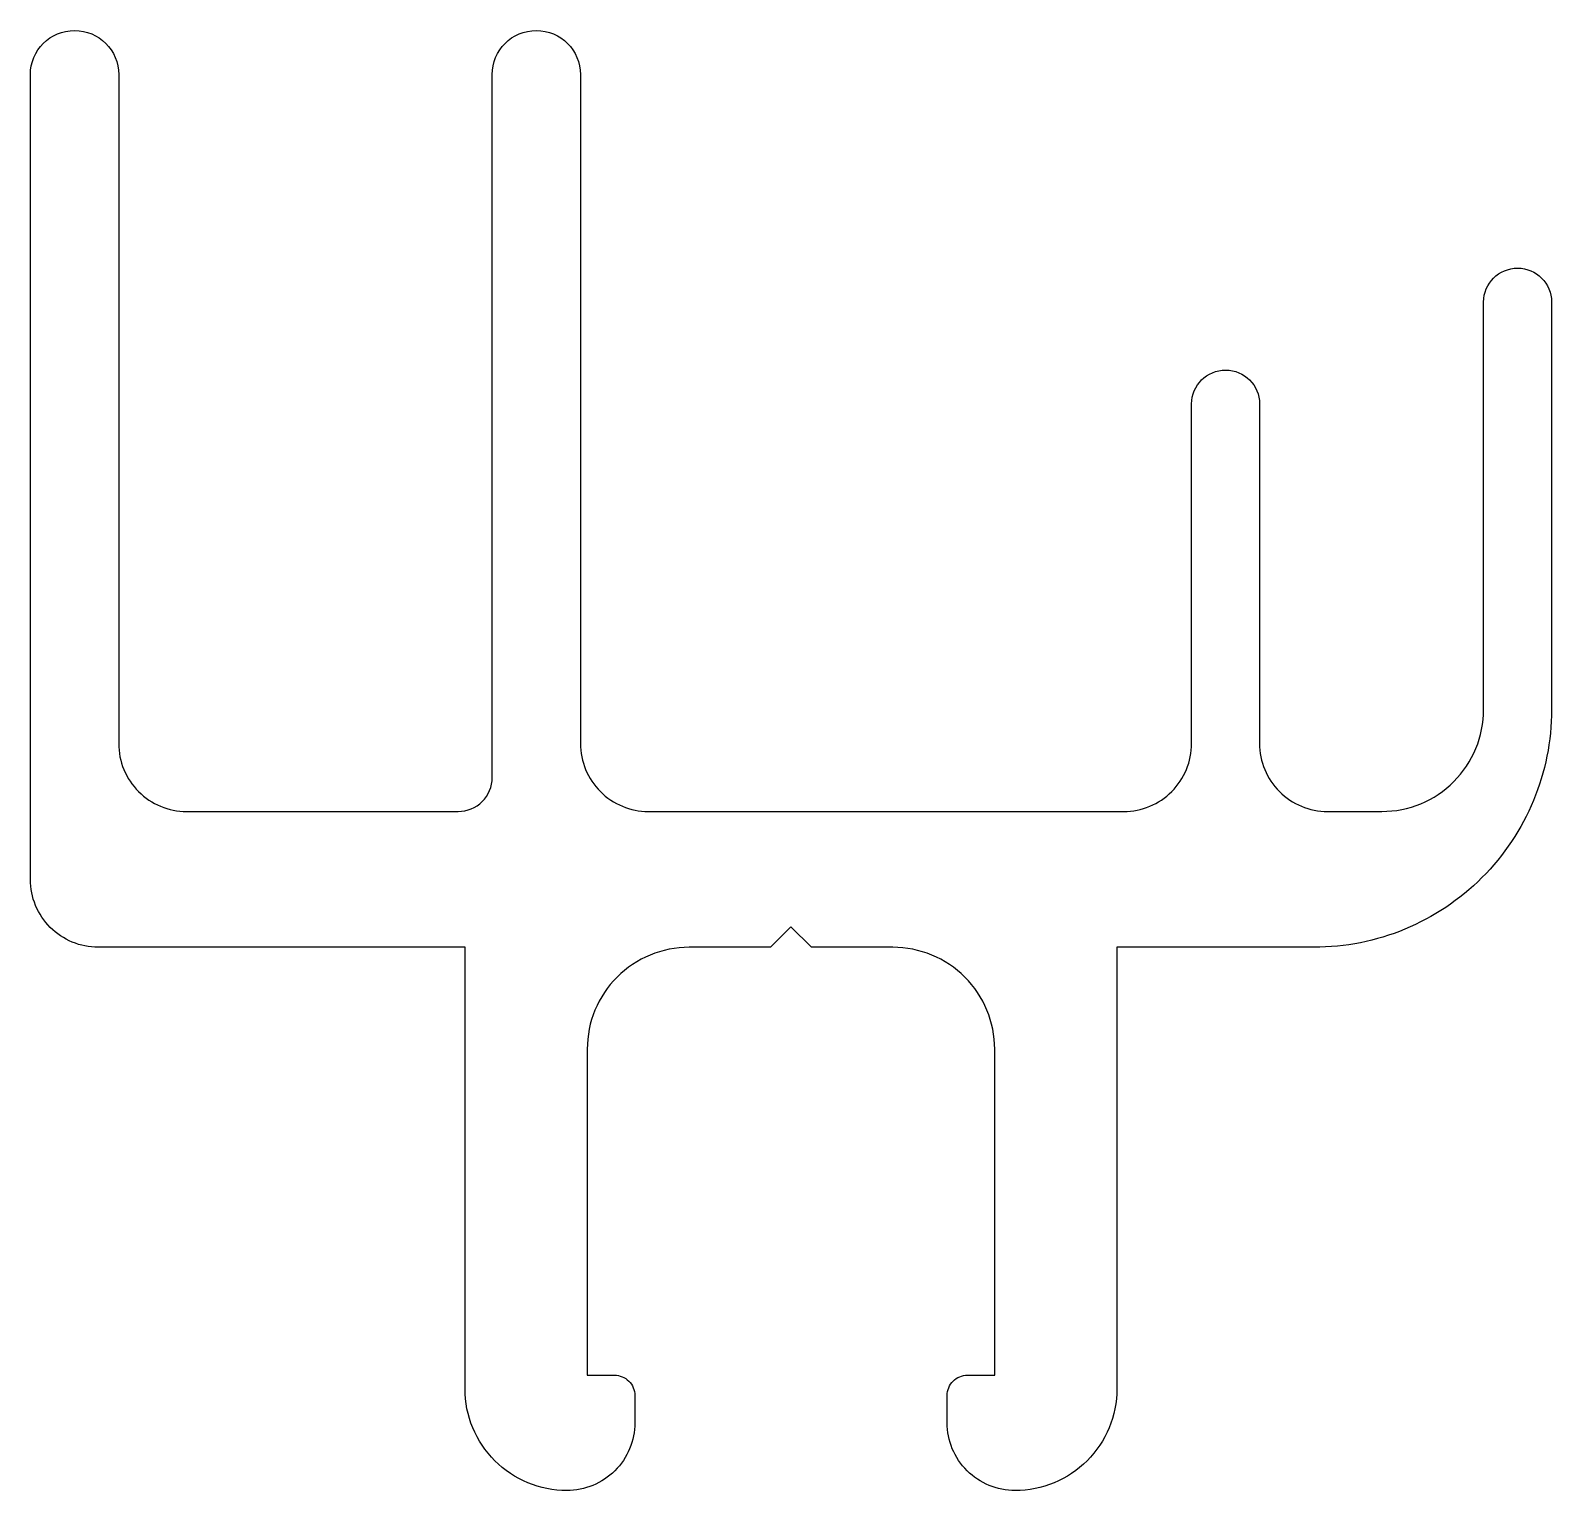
# Model space of a CAD drawing. Extents: x 170.5 to 192.9, y 215.6 to 237.1.
import ezdxf

# ---------------------------------------------------------------- set-up
doc = ezdxf.new("R2010")
doc.units = 0
doc.layers.get('0').update_dxf_attribs({"linetype": 'CONTINUOUS'})

msp = doc.modelspace()

# ---------------------------------------------------------------- linework, layer by layer
msp.add_lwpolyline([(181.963, 223.608), (181.663, 223.908), (181.363, 223.608), (180.163, 223.608, 0.414214), (178.663, 222.108), (178.663, 217.308), (179.063, 217.308, -0.414214), (179.363, 217.008), (179.363, 216.608, -0.414214), (178.363, 215.608, -0.414214), (176.863, 217.108), (176.863, 223.608), (171.463, 223.608, -0.414214), (170.463, 224.608), (170.463, 236.458, -1), (171.763, 236.458), (171.763, 226.608, 0.414214), (172.763, 225.608), (176.763, 225.608, 0.414214), (177.263, 226.108), (177.263, 236.458, -1), (178.563, 236.458), (178.563, 226.608, 0.414214), (179.563, 225.608), (186.563, 225.608, 0.414214), (187.563, 226.608), (187.563, 231.608, -1), (188.563, 231.608), (188.563, 226.608, 0.414214), (189.563, 225.608), (190.363, 225.608, 0.414214), (191.863, 227.108), (191.863, 233.108, -1), (192.863, 233.108), (192.863, 227.108, -0.414214), (189.363, 223.608), (186.463, 223.608), (186.463, 217.108, -0.414214), (184.963, 215.608, -0.414214), (183.963, 216.608), (183.963, 217.008, -0.414214), (184.263, 217.308), (184.663, 217.308), (184.663, 222.108, 0.414214), (183.163, 223.608)], format="xyb", close=True)

doc.saveas('drawing.dxf')
